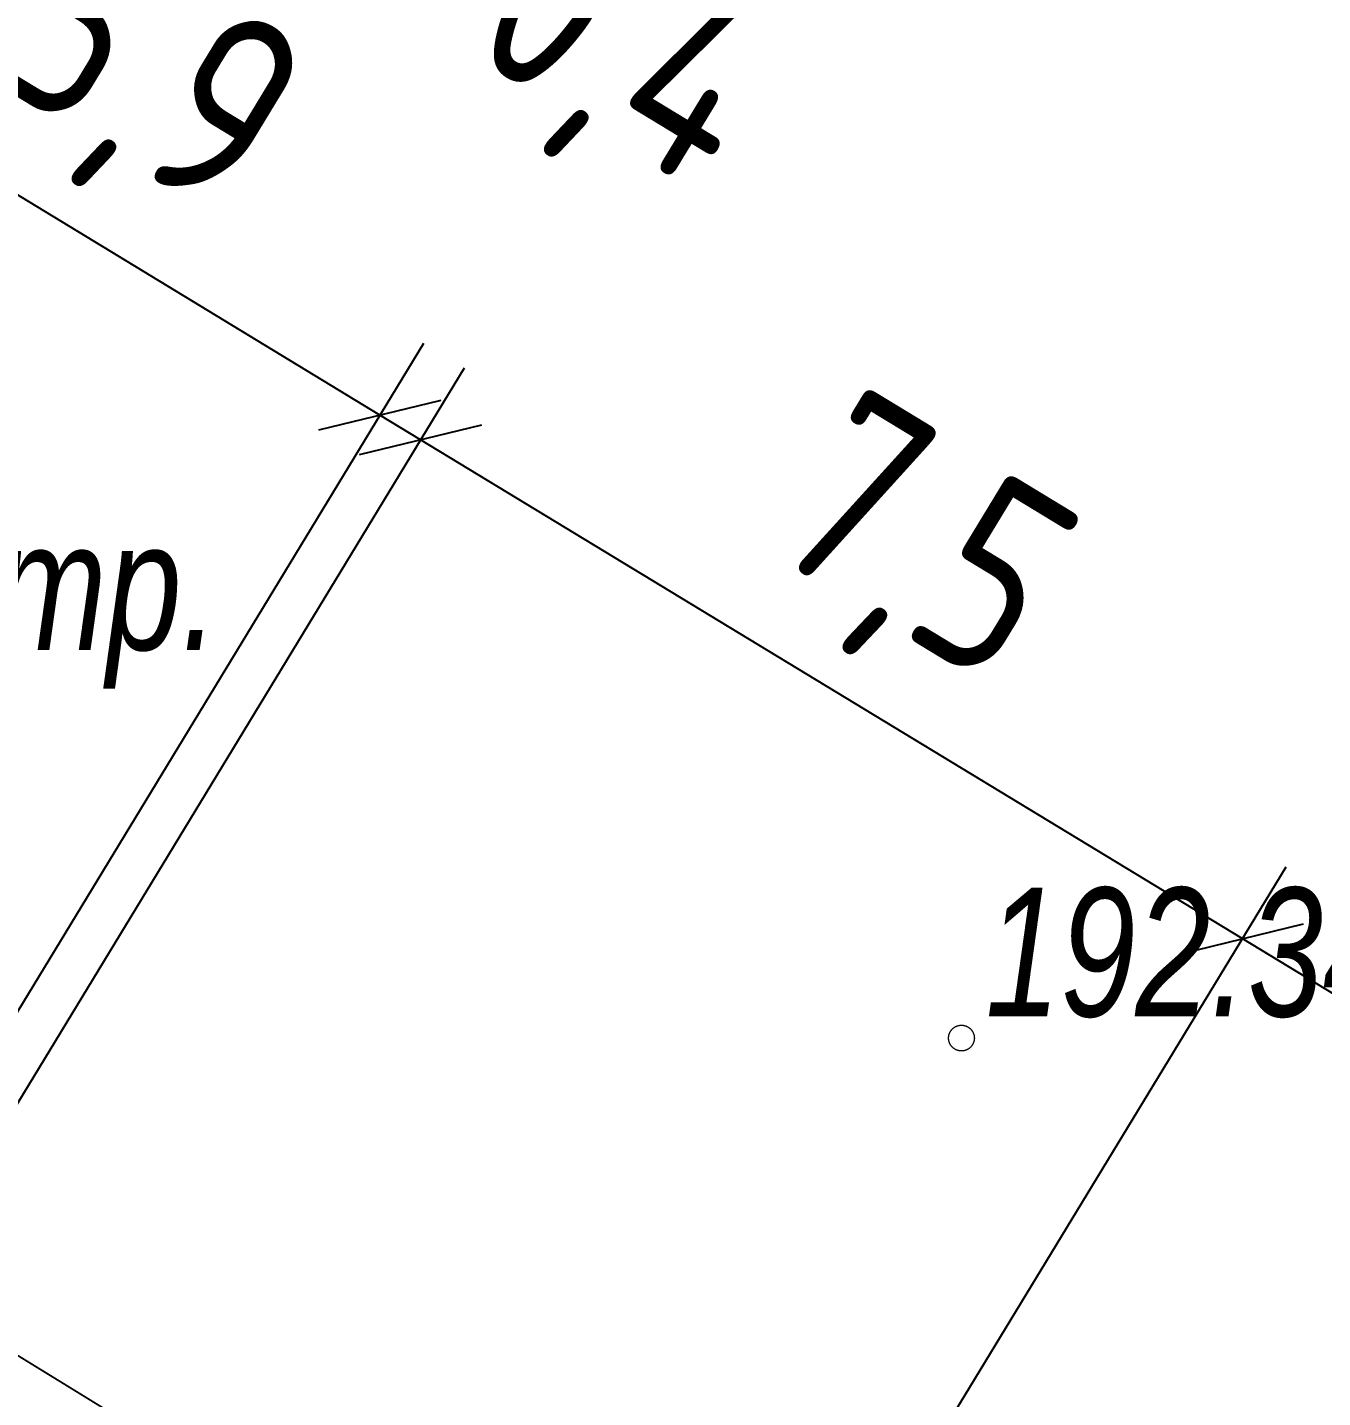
# Model space of a CAD drawing. Header units: millimetres. Extents: x -38151500 to -28914887, y -20564105 to -20349562.
# Drawn here: x -32270278 to -32260218, y -20477239 to -20466594 of the extents above; entities that cross this region are included whole.
import ezdxf
from ezdxf.xclip import XClip

# ---------------------------------------------------------------- set-up
doc = ezdxf.new("R2010")
doc.units = ezdxf.units.MM
doc.header["$MEASUREMENT"] = 0
doc.header["$XCLIPFRAME"] = 0
doc.layers.add('!!! ПОДОСНОВА', color=7, linetype='Continuous')
doc.layers.add('Новый_РАЗМЕРЫ', color=7, linetype='Continuous')
for name, color, linetype, lineweight in [('Новый_РАЗМЕРЫ_Ном._пера__7', 7, 'Continuous', 25), ('Чертеж_1_Новофедоровское_снт 28_07$0$tp_отметки_новые_Ном._пера__253', 252, 'Continuous', 18), ('Чертеж_1_Новый_ГП_Топография_Ном._пера__253', 252, 'Continuous', 18), ('Чертеж_1_Новый_Новофедоровское_снт 28_07$0$tp_Ограждения рабица_Ном._пера__253', 252, 'Continuous', 18), ('Чертеж_1_Новый_Новофедоровское_снт 28_07$0$tp_отметки_новые_Ном._пера__253', 252, 'Continuous', 18)]:
    doc.layers.add(name, color=color, linetype=linetype, lineweight=lineweight)
doc.styles.add('РЎР“Р•РќР•Р\xa0РР\xa0_РЎРўРР›Р¬_1', font='arial.ttf', dxfattribs={"width": 0.75})
doc.styles.add('РЎР“Р•РќР•Р\xa0РР\xa0_РЎРўРР›Р¬_7', font='')
doc.styles.get('РЎР“Р•РќР•Р\xa0РР\xa0_РЎРўРР›Р¬_7').set_extended_font_data('GOST_type_A')
doc.linetypes.add('Новофедоровское_снт 28_07$0$ЗАБОР_СЕТКА', pattern='A,0,[1,РіРµРЅРїРїР»Р°РЅ 2025_06_18 dima РІР°СЂРёР°РЅС‚ 21.Shx,S=39.68254,R=0,X=0,Y=2.77556e-17],-5000,0', length=5000)
doc.linetypes.add('Новофедоровское_снт 28_07$0$МЕЖА', pattern='A,0,[5,РіРµРЅРїРїР»Р°РЅ 2025_06_18 dima РІР°СЂРёР°РЅС‚ 21.Shx,S=46.746032,R=0,X=0,Y=6.93889e-18],-6500,0', length=6500)
doc.dimstyles.new('СГЕНЕРИР_СТИЛЬ__2', dxfattribs={"dimtxt": 1500, "dimasz": 658.316413, "dimexe": 0.18, "dimexo": 437.5, "dimgap": 0, "dimtad": 1, "dimdec": 1, "dimlfac": 0.001, "dimzin": 0, "dimdsep": 46, "dimtxsty": 'РЎР“Р•РќР•Р\xa0РР\xa0_РЎРўРР›Р¬_7', "dimblk": 'ARROWHEAD_6', "dimblk1": 'ARROWHEAD_6', "dimblk2": 'ARROWHEAD_6', "dimcen": 0.09, "dimclrd": 7, "dimclre": 7, "dimclrt": 7, "dimadec": 1, "dimazin": 0, "dimtfac": 1, "dimtdec": 4, "dimtmove": 0, "dimatfit": 3, "dimfxl": 0, "dimtolj": 1, "dimtzin": 0, "dimarcsym": 0})

# ---------------------------------------------------------------- blocks, each defined once
blk = doc.blocks.new('Чертеж_5_1', base_point=(5813927, -7296))
at = {"layer": 'Чертеж_1_Новый_ГП_Топография_Ном._пера__253', "color": 252, "linetype": 'Новофедоровское_снт 28_07$0$МЕЖА', "lineweight": 18, "flags": 128}
blk.add_lwpolyline([(-32308273, -20524360), (-32308233, -20524296), (-32297746, -20507196), (-32271576, -20524004), (-32260015, -20507967), (-32250099, -20495163), (-32251853, -20487946), (-32253858, -20480799), (-32259351, -20482761), (-32262207, -20481924), (-32276478, -20473145), (-32266529, -20456936), (-32274137, -20452238), (-32315168, -20519982)], close=True, dxfattribs=at)
at = {"layer": 'Чертеж_1_Новый_Новофедоровское_снт 28_07$0$tp_Ограждения рабица_Ном._пера__253', "color": 252, "linetype": 'Новофедоровское_снт 28_07$0$ЗАБОР_СЕТКА', "lineweight": 18, "flags": 128}
blk.add_lwpolyline([(-32276478, -20473147), (-32262207, -20481924), (-32259351, -20482761)], dxfattribs=at)
at = {"layer": 'Чертеж_1_Новый_Новофедоровское_снт 28_07$0$tp_отметки_новые_Ном._пера__253', "color": 252, "linetype": 'Continuous', "lineweight": 18}
blk.add_circle((-32263023, -20474446), 100, dxfattribs=at)
at = {"layer": 'Чертеж_1_Новофедоровское_снт 28_07$0$tp_отметки_новые_Ном._пера__253', "color": 252, "linetype": 'Continuous', "lineweight": 18, "char_height": 1000, "attachment_point": 7, "style": 'РЎР“Р•РќР•Р\xa0РР\xa0_РЎРўРР›Р¬_1'}
for s, insert in [('\\A1;{\\pql;\\fArial|b0|i1|c204|p0;\\W0.750000;192.30-в.тр.}', (-32274927, -20471732)), ('\\A1;{\\pql;\\fArial|b0|i1|c204|p0;\\W0.750000;192.34}', (-32262837, -20474292))]:
    blk.add_mtext(s, dxfattribs=dict(at, insert=insert))
blk = doc.blocks.new('*D53', base_point=(-32248450, -20494612))
at = {"layer": 'Новый_РАЗМЕРЫ_Ном._пера__7', "color": 7, "linetype": 'Continuous', "lineweight": 25}
for p, q in [((-32260505, -20473118), (-32265954, -20482088)), ((-32261319, -20473790), (-32260367, -20473557)), ((-32252479, -20478753), (-32260843, -20473673)), ((-32252142, -20478198), (-32256613, -20485559)), ((-32252955, -20478870), (-32252003, -20478637)), ((-32249776, -20480396), (-32252479, -20478753))]:
    blk.add_line(p, q, dxfattribs=at)
at = {"layer": 'Новый_РАЗМЕРЫ_Ном._пера__7', "color": 7, "lineweight": 25, "insert": (-32257461, -20475376), "char_height": 1500, "attachment_point": 7, "rotation": 328.725, "style": 'РЎР“Р•РќР•Р\xa0РР\xa0_РЎРўРР›Р¬_7'}
blk.add_mtext('\\A1;{\\pql;\\fGOST_type_A|b0|i0|c0|p0;\\W1.000000;9,8}', dxfattribs=at)
blk = doc.blocks.new('ARROWHEAD_6')
at = {"color": 0, "linetype": 'Continuous', "lineweight": 0}
for p, q in [((-0.5, -0.5), (0.5, 0.5)), ((0, 0), (-1, 0))]:
    blk.add_line(p, q, dxfattribs=at)
blk = doc.blocks.new('*D54', base_point=(-32248450, -20494612))
at = {"layer": 'Новый_РАЗМЕРЫ_Ном._пера__7', "color": 7, "linetype": 'Continuous', "lineweight": 25}
for p, q in [((-32266887, -20469242), (-32272792, -20478963)), ((-32267700, -20469913), (-32266748, -20469681)), ((-32260843, -20473673), (-32267224, -20469797)), ((-32261319, -20473790), (-32260367, -20473557))]:
    blk.add_line(p, q, dxfattribs=at)
at = {"layer": 'Новый_РАЗМЕРЫ_Ном._пера__7', "color": 7, "lineweight": 25, "insert": (-32264788, -20470926), "char_height": 1500, "attachment_point": 7, "rotation": 328.725, "style": 'РЎР“Р•РќР•Р\xa0РР\xa0_РЎРўРР›Р¬_7'}
blk.add_mtext('\\A1;{\\pql;\\fGOST_type_A|b0|i0|c0|p0;\\W1.000000;7,5}', dxfattribs=at)
blk = doc.blocks.new('*D55', base_point=(-32248450, -20494612))
at = {"layer": 'Новый_РАЗМЕРЫ_Ном._пера__7', "color": 7, "linetype": 'Continuous', "lineweight": 25}
for p, q in [((-32268016, -20469721), (-32267064, -20469489)), ((-32267224, -20469797), (-32267540, -20469605)), ((-32267700, -20469913), (-32266748, -20469681))]:
    blk.add_line(p, q, dxfattribs=at)
blk = doc.blocks.new('*D56', base_point=(-32248450, -20494612))
at = {"layer": 'Новый_РАЗМЕРЫ_Ном._пера__7', "color": 7, "linetype": 'Continuous', "lineweight": 25}
for p, q in [((-32272223, -20466000), (-32277206, -20474203)), ((-32272561, -20466556), (-32273005, -20466286)), ((-32272085, -20466439), (-32273037, -20466672)), ((-32267540, -20469605), (-32272561, -20466556)), ((-32267203, -20469050), (-32272236, -20477336)), ((-32268016, -20469721), (-32267064, -20469489)), ((-32267224, -20469797), (-32267540, -20469605))]:
    blk.add_line(p, q, dxfattribs=at)
at = {"layer": 'Новый_РАЗМЕРЫ_Ном._пера__7', "color": 7, "lineweight": 25, "char_height": 1500, "attachment_point": 7, "rotation": 328.725, "style": 'РЎР“Р•РќР•Р\xa0РР\xa0_РЎРўРР›Р¬_7'}
for s, insert in [('\\A1;{\\pql;\\fGOST_type_A|b0|i0|c0|p0;\\W1.000000;0,4}', (-32267092, -20467069)), ('\\A1;{\\pql;\\fGOST_type_A|b0|i0|c0|p0;\\W1.000000;5,9}', (-32270805, -20467271))]:
    blk.add_mtext(s, dxfattribs=dict(at, insert=insert))

msp = doc.modelspace()

# ---------------------------------------------------------------- block references
at = {"layer": '!!! ПОДОСНОВА', "color": 252, "linetype": 'Continuous', "lineweight": 40}
ref = msp.add_blockref('Чертеж_5_1', (5813926.62, -7295.8), dxfattribs=at)
XClip(ref).set_block_clipping_path([(-32342847.3118521906, -20426134.2498699203), (-32342847.3118521906, -20517391.6082299612), (-32320266.7422028184, -20517391.6082299612), (-32314873.6045184806, -20528511.4797440507), (-32229507.7408887595, -20528511.4797440507), (-32229507.7408887595, -20426017.5390227698)])

# ---------------------------------------------------------------- dimensions: what is measured, and where the dimension line sits
at = {"layer": 'Новый_РАЗМЕРЫ', "color": 7, "linetype": 'Continuous', "lineweight": 25}
for base, p1, p2, picture, middle in [((-32272560.73, -20466555.6), (-32272462.92, -20477709.92), (-32277432.92, -20474576.84), '*D56', (-32269158.54, -20467393.6)), ((-32267540.03, -20469605.22), (-32273019.15, -20479336.81), (-32272462.92, -20477709.92), '*D55', (-32265467.16, -20467178.75)), ((-32267224.49, -20469796.89), (-32266180.88, -20482461.67), (-32273019.15, -20479336.81), '*D54', (-32263187.28, -20471020.61)), ((-32260842.7, -20473673.26), (-32256839.96, -20485932.75), (-32266180.88, -20482461.67), '*D53', (-32255814.6, -20475498.86))]:
    dim = msp.add_linear_dim(base=base, p1=p1, p2=p2, angle=148.725023, dimstyle='СГЕНЕРИР_СТИЛЬ__2', dxfattribs=at)
    dim.commit()
    dim.dimension.update_dxf_attribs({"geometry": picture, "text_midpoint": middle, "dimtype": 160, "text_rotation": 328.725023})

doc.saveas('drawing.dxf')
